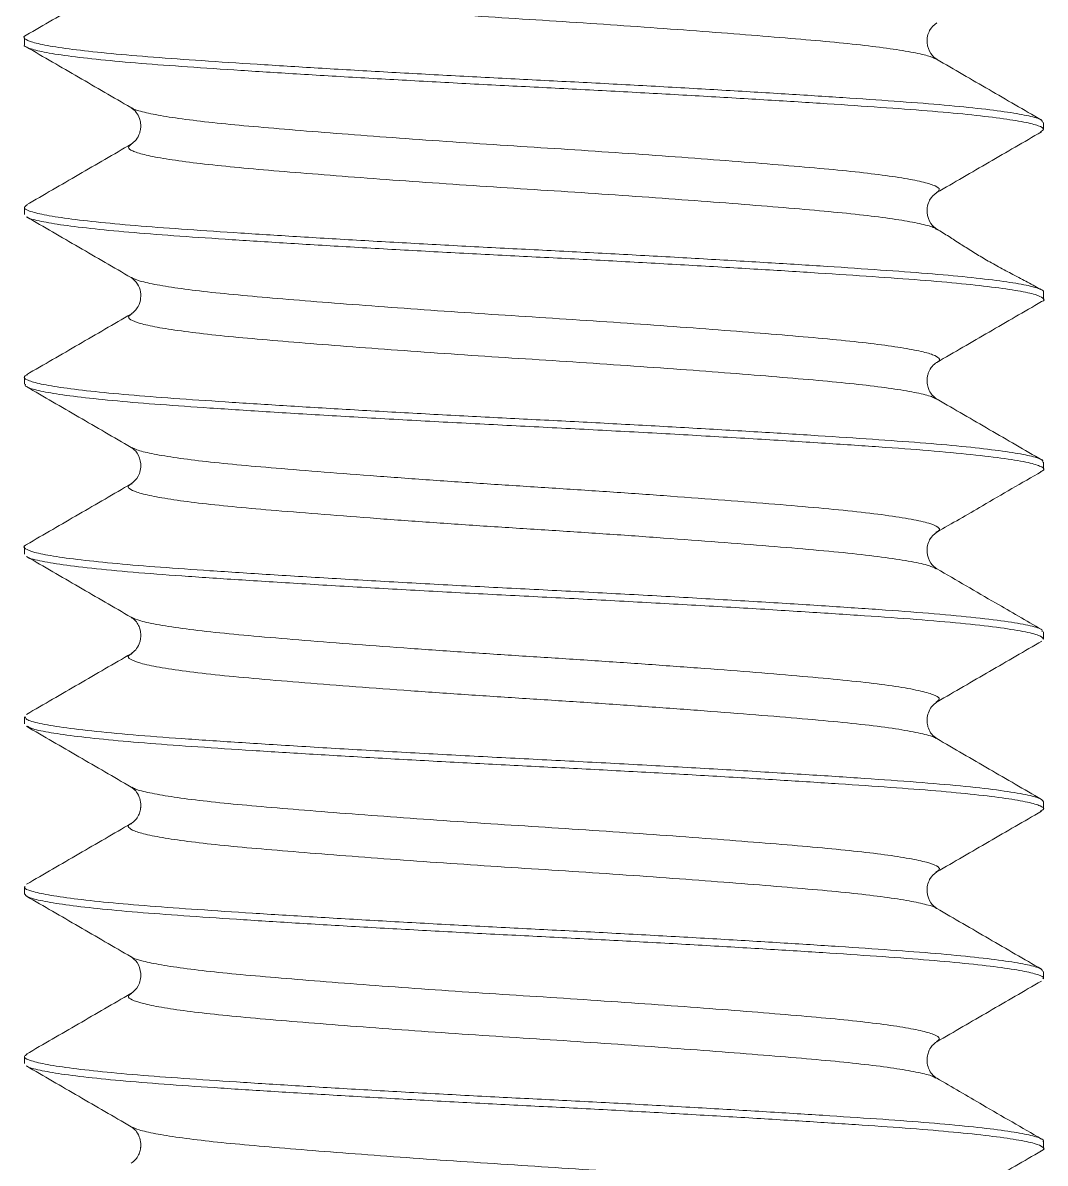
# Paper-space layout '_Left' of a CAD drawing. Header units: millimetres. Extents: x -3 to 3, y 0 to 26.5.
# Drawn here: x -3.01 to 3.01, y 13.21 to 19.92 of the extents above; entities that cross this region are included whole.
import ezdxf

# ---------------------------------------------------------------- set-up
doc = ezdxf.new("R2010")
doc.units = ezdxf.units.MM

psp = doc.layouts.new('_Left')

# ---------------------------------------------------------------- linework, layer by layer
at = {"color": 7, "linetype": 'Continuous', "lineweight": 15}
for p, q in [((-3, 19.8344), (-3, 19.7922)), ((3, 19.2922), (3, 19.3344)), ((-3, 18.8344), (-3, 18.7921)), ((2.3696, 18.7043), (2.3679, 18.7057)), ((3, 18.2921), (3, 18.3343)), ((-3, 17.8343), (-3, 17.7922)), ((2.37, 17.7037), (2.3667, 17.7056)), ((3, 17.2922), (3, 17.3343)), ((-3, 16.8343), (-3, 16.7921)), ((3, 16.2922), (3, 16.3344)), ((2.3674, 15.9208), (2.3696, 15.9227)), ((-3, 15.8343), (-3, 15.7922)), ((3, 15.2922), (3, 15.3344)), ((-3, 14.8344), (-3, 14.7922)), ((3, 14.2921), (3, 14.3344)), ((-2.3697, 14.2047), (-2.3686, 14.2058)), ((-3, 13.8343), (-3, 13.7921)), ((3, 13.2922), (3, 13.3343))]:
    psp.add_line(p, q, dxfattribs=at)
for points, knots in [([(-2.3717, 20.2057), (-2.4744, 20.1461), (-2.6799, 20.0267), (-2.8855, 19.9075), (-2.9884, 19.8479)], [0, 0, 0, 0, 0.499783, 1, 1, 1, 1]), ([(2.3713, 19.706), (2.359, 19.7152), (2.3338, 19.7341), (2.3072, 19.8037), (2.3259, 19.8844), (2.3559, 19.9083), (2.3712, 19.9205)], [0, 0, 0, 0, 0.230676, 0.474947, 0.732025, 1, 1, 1, 1]), ([(2.9955, 19.3344), (2.9941, 19.3397), (2.9909, 19.3519), (2.9212, 19.3721), (2.7973, 19.3944), (2.6191, 19.4168), (2.3942, 19.4387), (2.1277, 19.4594), (1.8229, 19.48), (1.482, 19.5019), (1.1106, 19.5243), (0.7188, 19.5466), (0.3175, 19.5683), (-0.0868, 19.5886), (-0.4903, 19.6096), (-0.8888, 19.6317), (-1.2732, 19.6541), (-1.6327, 19.6763), (-1.9583, 19.6978), (-2.2469, 19.718), (-2.4961, 19.7393), (-2.7018, 19.7615), (-2.8571, 19.7839), (-2.9602, 19.806), (-3.0015, 19.8273), (-3.0091, 19.8406), (-2.9883, 19.8478), (-2.9879, 19.8479)], [0, 0, 0, 0, 0.032477, 0.07453, 0.117023, 0.159559, 0.201739, 0.243182, 0.284625, 0.326805, 0.369342, 0.411835, 0.453887, 0.495176, 0.536808, 0.579097, 0.621658, 0.66409, 0.705998, 0.747217, 0.789021, 0.831402, 0.873969, 0.916321, 0.958067, 0.999301, 1, 1, 1, 1]), ([(2.9828, 19.2784), (2.9909, 19.2834), (3.0099, 19.2954), (2.9769, 19.3143), (2.8927, 19.3362), (2.7518, 19.3586), (2.5601, 19.3809), (2.3229, 19.4025), (2.0454, 19.4228), (1.7302, 19.4439), (1.3798, 19.466), (1.0015, 19.4884), (0.6059, 19.5106), (0.2034, 19.532), (-0.2011, 19.5522), (-0.6036, 19.5736), (-0.9993, 19.5958), (-1.3777, 19.6182), (-1.7283, 19.6403), (-2.0437, 19.6614), (-2.3215, 19.6817), (-2.5589, 19.7033), (-2.7507, 19.7256), (-2.8928, 19.748), (-2.9741, 19.77), (-3.0076, 19.7843), (-2.9988, 19.7917), (-2.9982, 19.7922)], [0, 0, 0, 0, 0.030456, 0.071944, 0.114144, 0.156673, 0.199132, 0.241125, 0.282366, 0.324038, 0.366341, 0.40889, 0.451282, 0.493124, 0.534322, 0.576161, 0.618551, 0.661099, 0.703406, 0.745082, 0.786321, 0.82831, 0.870767, 0.913298, 0.9555, 0.996994, 1, 1, 1, 1]), ([(-2.9888, 19.7789), (-2.8861, 19.7194), (-2.6808, 19.6003), (-2.4756, 19.4812), (-2.373, 19.4216)], [0, 0, 0, 0, 0.500157, 1, 1, 1, 1]), ([(2.9878, 19.3482), (2.885, 19.4078), (2.6793, 19.527), (2.4738, 19.6464), (2.371, 19.7061)], [0, 0, 0, 0, 0.500223, 1, 1, 1, 1]), ([(-2.3716, 19.4208), (-2.361, 19.4131), (-2.3426, 19.3998), (-2.3224, 19.3634), (-2.3154, 19.3346), (-2.3142, 19.3134), (-2.3152, 19.2973), (-2.3174, 19.2844), (-2.3243, 19.2589), (-2.3441, 19.2251), (-2.3617, 19.2128), (-2.3715, 19.2058)], [0, 0, 0, 0, 0.201496, 0.352277, 0.451809, 0.506226, 0.540314, 0.578675, 0.621365, 0.78732, 1, 1, 1, 1]), ([(2.3712, 18.9205), (2.4739, 18.9802), (2.6795, 19.0996), (2.8852, 19.2188), (2.9881, 19.2785)], [0, 0, 0, 0, 0.4997713, 1, 1, 1, 1]), ([(-2.3712, 19.206), (-2.474, 19.1463), (-2.6796, 19.0269), (-2.8852, 18.9077), (-2.9881, 18.848)], [0, 0, 0, 0, 0.499771, 1, 1, 1, 1]), ([(2.3712, 18.706), (2.359, 18.7151), (2.334, 18.7339), (2.3072, 18.8034), (2.3257, 18.8841), (2.3558, 18.9082), (2.3712, 18.9205)], [0, 0, 0, 0, 0.232916, 0.477847, 0.734231, 1, 1, 1, 1]), ([(2.9983, 18.3343), (2.9989, 18.3348), (3.0077, 18.3421), (2.9743, 18.3564), (2.8934, 18.3784), (2.7516, 18.4008), (2.5601, 18.4231), (2.3229, 18.4447), (2.0454, 18.465), (1.7302, 18.4861), (1.3798, 18.5082), (1.0015, 18.5306), (0.6059, 18.5528), (0.2034, 18.5742), (-0.2011, 18.5944), (-0.6036, 18.6158), (-0.9993, 18.638), (-1.3777, 18.6604), (-1.7283, 18.6825), (-2.0437, 18.7036), (-2.3215, 18.7239), (-2.5589, 18.7455), (-2.7509, 18.7678), (-2.8921, 18.7902), (-2.9766, 18.8121), (-3.0099, 18.8311), (-2.991, 18.843), (-2.9829, 18.8481)], [0, 0, 0, 0, 0.002775, 0.044266, 0.086469, 0.129002, 0.171464, 0.213459, 0.254703, 0.296378, 0.338685, 0.381236, 0.423631, 0.465476, 0.506677, 0.548519, 0.590911, 0.633463, 0.675772, 0.717451, 0.758693, 0.800685, 0.843146, 0.885679, 0.927885, 0.969381, 1, 1, 1, 1]), ([(-2.9878, 18.7783), (-2.885, 18.7187), (-2.6793, 18.5995), (-2.4738, 18.4801), (-2.371, 18.4204)], [0, 0, 0, 0, 0.500222, 1, 1, 1, 1]), ([(2.9881, 18.2787), (2.9883, 18.2787), (3.0091, 18.2859), (3.0015, 18.2991), (2.9606, 18.3204), (2.8579, 18.3425), (2.7028, 18.3649), (2.4973, 18.3871), (2.2485, 18.4084), (1.96, 18.4286), (1.6346, 18.4501), (1.2753, 18.4723), (0.891, 18.4947), (0.4925, 18.5168), (0.0891, 18.5378), (-0.3152, 18.5581), (-0.7165, 18.5798), (-1.1085, 18.6021), (-1.48, 18.6245), (-1.8211, 18.6464), (-2.126, 18.6671), (-2.3928, 18.6877), (-2.6177, 18.7096), (-2.7971, 18.732), (-2.9182, 18.7542), (-2.9796, 18.7698), (-2.9846, 18.7775), (-2.9851, 18.7783)], [0, 0, 0, 0, 0.00046, 0.04288, 0.085823, 0.12939, 0.173181, 0.216783, 0.259793, 0.302197, 0.345306, 0.388955, 0.432741, 0.476249, 0.519083, 0.561555, 0.604814, 0.648527, 0.692288, 0.735684, 0.778324, 0.820953, 0.864343, 0.908101, 0.951818, 0.995083, 1, 1, 1, 1]), ([(2.988, 18.3481), (2.9625, 18.3624), (2.9172, 18.3877), (2.8297, 18.4334), (2.7534, 18.474), (2.6955, 18.5061), (2.6555, 18.529), (2.6171, 18.5518), (2.566, 18.5831), (2.5048, 18.6222), (2.4375, 18.666), (2.3956, 18.6913), (2.3726, 18.7052)], [0, 0, 0, 0, 0.182557, 0.324202, 0.434103, 0.481258, 0.525779, 0.569955, 0.615931, 0.719483, 0.846013, 1, 1, 1, 1]), ([(-2.3711, 18.4204), (-2.3576, 18.4098), (-2.3349, 18.392), (-2.3138, 18.3413), (-2.3145, 18.2814), (-2.3384, 18.2304), (-2.3589, 18.2152), (-2.3712, 18.206)], [0, 0, 0, 0, 0.256066, 0.428967, 0.573117, 0.744892, 1, 1, 1, 1]), ([(2.3716, 17.9208), (2.4744, 17.9804), (2.6799, 18.0998), (2.8855, 18.219), (2.9884, 18.2787)], [0, 0, 0, 0, 0.4997802, 1, 1, 1, 1]), ([(-2.3714, 18.2059), (-2.4741, 18.1462), (-2.6796, 18.0269), (-2.8852, 17.9077), (-2.9881, 17.8481)], [0, 0, 0, 0, 0.499789, 1, 1, 1, 1]), ([(2.3711, 17.7061), (2.3624, 17.7122), (2.347, 17.7231), (2.3281, 17.7514), (2.3188, 17.7768), (2.3157, 17.7937), (2.3144, 17.8073), (2.3144, 17.8242), (2.3175, 17.8435), (2.3261, 17.8716), (2.3462, 17.9031), (2.3624, 17.9144), (2.3712, 17.9205)], [0, 0, 0, 0, 0.168322, 0.300898, 0.397455, 0.457772, 0.474339, 0.527385, 0.585486, 0.650574, 0.809157, 1, 1, 1, 1]), ([(2.994, 17.3343), (2.9956, 17.3367), (3.0019, 17.3459), (2.9572, 17.3626), (2.8588, 17.3847), (2.7025, 17.4071), (2.4974, 17.4293), (2.2484, 17.4506), (1.96, 17.4708), (1.6346, 17.4923), (1.2753, 17.5145), (0.891, 17.5369), (0.4925, 17.5589), (0.0891, 17.58), (-0.3152, 17.6003), (-0.7165, 17.622), (-1.1085, 17.6443), (-1.48, 17.6667), (-1.8211, 17.6886), (-2.1261, 17.7092), (-2.3928, 17.7299), (-2.618, 17.7518), (-2.796, 17.7741), (-2.9222, 17.7964), (-2.9901, 17.8182), (-3.0104, 17.8348), (-2.9883, 17.845), (-2.9813, 17.8482)], [0, 0, 0, 0, 0.014401, 0.056126, 0.098458, 0.141008, 0.183374, 0.225165, 0.266366, 0.308253, 0.350665, 0.39321, 0.435484, 0.477104, 0.518373, 0.560404, 0.602879, 0.645399, 0.687565, 0.728996, 0.770417, 0.812576, 0.855094, 0.897572, 0.939611, 0.980886, 1, 1, 1, 1]), ([(2.9822, 17.2782), (2.9869, 17.2799), (3.0116, 17.2891), (2.9962, 17.305), (2.9325, 17.3281), (2.8009, 17.3518), (2.6107, 17.3757), (2.3669, 17.399), (2.0762, 17.4208), (1.7424, 17.4432), (1.3687, 17.4667), (0.9637, 17.4906), (0.5402, 17.5142), (0.1098, 17.5368), (-0.322, 17.5584), (-0.7498, 17.5817), (-1.1659, 17.6055), (-1.557, 17.6293), (-1.9043, 17.652), (-2.2053, 17.6727), (-2.4608, 17.6938), (-2.6733, 17.7159), (-2.8376, 17.7383), (-2.9454, 17.7605), (-2.9983, 17.7785), (-2.9946, 17.7887), (-2.9934, 17.7922)], [0, 0, 0, 0, 0.010177, 0.05413, 0.098865, 0.144139, 0.18947, 0.234376, 0.278432, 0.322802, 0.367905, 0.413271, 0.458415, 0.502864, 0.546871, 0.591718, 0.637032, 0.68233, 0.727129, 0.76836, 0.810015, 0.852304, 0.89484, 0.937221, 0.979056, 1, 1, 1, 1]), ([(-2.9879, 17.7784), (-2.8851, 17.7188), (-2.6794, 17.5995), (-2.4739, 17.4802), (-2.3712, 17.4205)], [0, 0, 0, 0, 0.500216, 1, 1, 1, 1]), ([(2.9913, 17.346), (2.8886, 17.4056), (2.6831, 17.5247), (2.4777, 17.644), (2.375, 17.7036)], [0, 0, 0, 0, 0.5001918, 1, 1, 1, 1]), ([(-2.3713, 17.4206), (-2.3591, 17.4115), (-2.334, 17.3927), (-2.3072, 17.3232), (-2.3257, 17.2424), (-2.356, 17.2182), (-2.3714, 17.2059)], [0, 0, 0, 0, 0.2330845, 0.4781232, 0.7344956, 1, 1, 1, 1]), ([(2.3713, 16.9206), (2.4612, 16.9728), (2.6666, 17.0921), (2.8721, 17.2113), (2.9877, 17.2783)], [0, 0, 0, 0, 0.437514, 1, 1, 1, 1]), ([(-2.371, 17.2061), (-2.4737, 17.1465), (-2.6791, 17.0272), (-2.8846, 16.908), (-2.9874, 16.8484)], [0, 0, 0, 0, 0.499801, 1, 1, 1, 1]), ([(2.3715, 16.7058), (2.3592, 16.715), (2.334, 16.7338), (2.3072, 16.8034), (2.3257, 16.8842), (2.3561, 16.9084), (2.3715, 16.9207)], [0, 0, 0, 0, 0.2326732, 0.4776265, 0.734158, 1, 1, 1, 1]), ([(2.9927, 16.3344), (2.9935, 16.3387), (2.9956, 16.3503), (2.9299, 16.3702), (2.8016, 16.394), (2.6105, 16.4179), (2.367, 16.4412), (2.0762, 16.4629), (1.7424, 16.4853), (1.3687, 16.5089), (0.9637, 16.5328), (0.5402, 16.5564), (0.1098, 16.5789), (-0.322, 16.6006), (-0.7498, 16.6238), (-1.1659, 16.6477), (-1.557, 16.6715), (-1.9043, 16.6941), (-2.2054, 16.7149), (-2.4607, 16.736), (-2.6734, 16.758), (-2.8369, 16.7805), (-2.948, 16.8026), (-2.999, 16.8241), (-3.0096, 16.8387), (-2.9869, 16.8471), (-2.9831, 16.8485)], [0, 0, 0, 0, 0.026092, 0.070811, 0.116068, 0.161383, 0.206271, 0.250312, 0.294665, 0.339751, 0.385101, 0.430228, 0.474661, 0.518651, 0.563482, 0.608779, 0.65406, 0.698842, 0.740059, 0.781698, 0.823971, 0.866491, 0.908857, 0.950676, 0.991847, 1, 1, 1, 1]), ([(-2.9874, 16.7781), (-2.8846, 16.7185), (-2.6791, 16.5993), (-2.4736, 16.48), (-2.371, 16.4204)], [0, 0, 0, 0, 0.500201, 1, 1, 1, 1]), ([(2.9995, 16.2922), (2.994, 16.2994), (2.9828, 16.314), (2.8874, 16.3373), (2.7339, 16.3612), (2.5215, 16.3849), (2.2589, 16.4077), (1.9509, 16.4293), (1.6012, 16.4523), (1.2139, 16.476), (0.8001, 16.4999), (0.373, 16.5232), (-0.0585, 16.545), (-0.4894, 16.5674), (-0.9142, 16.5909), (-1.3221, 16.6148), (-1.7, 16.6384), (-2.0387, 16.661), (-2.3349, 16.6827), (-2.5841, 16.7059), (-2.7827, 16.7297), (-2.9151, 16.7534), (-2.9812, 16.7697), (-2.9852, 16.7776), (-2.9855, 16.7781)], [0, 0, 0, 0, 0.046043, 0.093734, 0.1418, 0.189726, 0.237006, 0.283582, 0.330964, 0.378933, 0.426981, 0.474595, 0.521312, 0.568299, 0.616081, 0.664158, 0.712018, 0.759157, 0.805778, 0.853281, 0.901296, 0.949311, 0.996814, 1, 1, 1, 1]), ([(2.9878, 16.3482), (2.8979, 16.4003), (2.6924, 16.5195), (2.487, 16.6388), (2.3714, 16.7059)], [0, 0, 0, 0, 0.437459, 1, 1, 1, 1]), ([(-2.3711, 16.4204), (-2.3625, 16.4144), (-2.347, 16.4035), (-2.3281, 16.3751), (-2.3188, 16.3496), (-2.3157, 16.3328), (-2.3144, 16.3192), (-2.3144, 16.3023), (-2.3175, 16.283), (-2.3261, 16.2549), (-2.3463, 16.2234), (-2.3624, 16.2122), (-2.3713, 16.206)], [0, 0, 0, 0, 0.168158, 0.3006, 0.39704, 0.457254, 0.473773, 0.526779, 0.584892, 0.650023, 0.8088, 1, 1, 1, 1]), ([(2.3749, 15.9228), (2.4775, 15.9824), (2.6829, 16.1017), (2.8884, 16.2208), (2.9911, 16.2804)], [0, 0, 0, 0, 0.499813, 1, 1, 1, 1]), ([(-2.3712, 16.206), (-2.4739, 16.1464), (-2.6794, 16.027), (-2.8851, 15.9078), (-2.9879, 15.8481)], [0, 0, 0, 0, 0.499782, 1, 1, 1, 1]), ([(2.3711, 15.7061), (2.3608, 15.7136), (2.3426, 15.7268), (2.3226, 15.7624), (2.316, 15.7896), (2.3147, 15.8051), (2.3144, 15.8133), (2.315, 15.8332), (2.3213, 15.8611), (2.3426, 15.9), (2.3608, 15.913), (2.3711, 15.9205)], [0, 0, 0, 0, 0.20006, 0.350325, 0.450384, 0.481525, 0.500117, 0.518707, 0.649782, 0.800004, 1, 1, 1, 1]), ([(2.9995, 15.3344), (2.994, 15.3415), (2.9828, 15.3562), (2.8874, 15.3795), (2.7339, 15.4033), (2.5215, 15.427), (2.2589, 15.4499), (1.9509, 15.4714), (1.6012, 15.4944), (1.2139, 15.5182), (0.8001, 15.5421), (0.373, 15.5654), (-0.0585, 15.5872), (-0.4894, 15.6095), (-0.9142, 15.6331), (-1.3221, 15.657), (-1.7, 15.6806), (-2.0388, 15.7032), (-2.3349, 15.7248), (-2.5843, 15.748), (-2.7819, 15.7719), (-2.918, 15.7957), (-2.992, 15.8167), (-2.9933, 15.8292), (-2.9938, 15.8343)], [0, 0, 0, 0, 0.044699, 0.090999, 0.137662, 0.18419, 0.23009, 0.275306, 0.321306, 0.367875, 0.414521, 0.460745, 0.506099, 0.551715, 0.598102, 0.644777, 0.69124, 0.737003, 0.782264, 0.828381, 0.874995, 0.921608, 0.967725, 1, 1, 1, 1]), ([(-2.988, 15.7784), (-2.8852, 15.7188), (-2.6796, 15.5996), (-2.4741, 15.4803), (-2.3714, 15.4206)], [0, 0, 0, 0, 0.500213, 1, 1, 1, 1]), ([(2.9812, 15.2783), (2.9887, 15.282), (3.0104, 15.2927), (2.9871, 15.3099), (2.9148, 15.3317), (2.7847, 15.354), (2.603, 15.3764), (2.3746, 15.3982), (2.1049, 15.4187), (1.7972, 15.4395), (1.4536, 15.4615), (1.0802, 15.4839), (0.6872, 15.5061), (0.2856, 15.5278), (-0.1188, 15.548), (-0.522, 15.5692), (-0.9199, 15.5912), (-1.3027, 15.6137), (-1.6597, 15.6358), (-1.9825, 15.6573), (-2.2682, 15.6774), (-2.5139, 15.6989), (-2.7163, 15.7211), (-2.866, 15.7435), (-2.9568, 15.7627), (-2.9748, 15.7741), (-2.9815, 15.7783)], [0, 0, 0, 0, 0.022917, 0.065408, 0.108687, 0.152387, 0.196099, 0.239412, 0.281946, 0.324621, 0.368024, 0.411761, 0.455422, 0.498598, 0.541004, 0.583867, 0.627376, 0.671132, 0.714722, 0.757743, 0.80011, 0.843144, 0.88674, 0.930495, 0.973996, 1, 1, 1, 1]), ([(2.9884, 15.3479), (2.8855, 15.4075), (2.6799, 15.5267), (2.4743, 15.6461), (2.3716, 15.7058)], [0, 0, 0, 0, 0.5002221, 1, 1, 1, 1]), ([(-2.3712, 15.4205), (-2.3624, 15.4144), (-2.3463, 15.4031), (-2.3232, 15.367), (-2.3149, 15.3336), (-2.3144, 15.3132), (-2.3146, 15.3071), (-2.3149, 15.3026), (-2.3157, 15.2939), (-2.3188, 15.2768), (-2.3281, 15.2515), (-2.347, 15.2231), (-2.3625, 15.2122), (-2.3711, 15.2061)], [0, 0, 0, 0, 0.191565, 0.350527, 0.478349, 0.505591, 0.518512, 0.5266, 0.543083, 0.603224, 0.699587, 0.831943, 1, 1, 1, 1]), ([(2.3713, 14.9206), (2.474, 14.9802), (2.6795, 15.0996), (2.8851, 15.2188), (2.9879, 15.2784)], [0, 0, 0, 0, 0.499787, 1, 1, 1, 1]), ([(-2.3711, 15.2061), (-2.4738, 15.1464), (-2.6793, 15.027), (-2.885, 14.9078), (-2.9878, 14.8482)], [0, 0, 0, 0, 0.499779, 1, 1, 1, 1]), ([(2.3716, 14.7058), (2.3592, 14.715), (2.3339, 14.7339), (2.3071, 14.8036), (2.3258, 14.8844), (2.3562, 14.9085), (2.3716, 14.9208)], [0, 0, 0, 0, 0.231758, 0.476469, 0.733297, 1, 1, 1, 1]), ([(2.9967, 14.2921), (2.9977, 14.2931), (3.0062, 14.301), (2.9701, 14.316), (2.8842, 14.338), (2.7383, 14.3604), (2.5429, 14.3826), (2.3024, 14.4042), (2.0218, 14.4244), (1.7037, 14.4457), (1.3508, 14.4678), (0.9707, 14.4902), (0.5742, 14.5123), (0.1714, 14.5337), (-0.2331, 14.5538), (-0.6353, 14.5754), (-1.03, 14.5976), (-1.4066, 14.62), (-1.7546, 14.642), (-2.0671, 14.663), (-2.3418, 14.6834), (-2.5757, 14.7051), (-2.7642, 14.7274), (-2.8999, 14.7498), (-2.9845, 14.7716), (-2.9948, 14.7854), (-2.9999, 14.7922)], [0, 0, 0, 0, 0.006192, 0.048932, 0.092375, 0.136125, 0.179769, 0.222902, 0.265291, 0.308214, 0.351757, 0.395519, 0.439087, 0.48206, 0.524436, 0.567524, 0.611149, 0.654904, 0.698378, 0.741173, 0.783623, 0.82686, 0.870547, 0.914276, 0.957637, 1, 1, 1, 1]), ([(2.9969, 14.3344), (2.9943, 14.3403), (2.9886, 14.3531), (2.9134, 14.3739), (2.785, 14.3962), (2.6029, 14.4186), (2.3746, 14.4404), (2.1049, 14.4609), (1.7972, 14.4817), (1.4536, 14.5036), (1.0802, 14.526), (0.6872, 14.5483), (0.2856, 14.57), (-0.1188, 14.5902), (-0.522, 14.6114), (-0.9199, 14.6334), (-1.3027, 14.6559), (-1.6597, 14.678), (-1.9825, 14.6994), (-2.2681, 14.7196), (-2.5141, 14.741), (-2.7157, 14.7632), (-2.8682, 14.7857), (-2.9622, 14.8077), (-3.0035, 14.8238), (-2.9962, 14.8325), (-2.9947, 14.8344)], [0, 0, 0, 0, 0.036782, 0.080064, 0.123769, 0.167484, 0.210802, 0.253339, 0.296019, 0.339426, 0.383167, 0.426832, 0.470012, 0.512422, 0.555289, 0.598802, 0.642562, 0.686156, 0.729181, 0.771552, 0.81459, 0.85819, 0.901949, 0.945455, 0.988307, 1, 1, 1, 1]), ([(-2.9882, 14.7785), (-2.8853, 14.7189), (-2.6796, 14.5997), (-2.474, 14.4802), (-2.3713, 14.4206)], [0, 0, 0, 0, 0.500229, 1, 1, 1, 1]), ([(2.988, 14.3481), (2.8851, 14.4077), (2.6795, 14.527), (2.4739, 14.6464), (2.3712, 14.706)], [0, 0, 0, 0, 0.500226, 1, 1, 1, 1]), ([(-2.3714, 14.4206), (-2.3591, 14.4114), (-2.3338, 14.3924), (-2.3072, 14.3228), (-2.3259, 14.2421), (-2.3559, 14.2182), (-2.3713, 14.206)], [0, 0, 0, 0, 0.230663, 0.474956, 0.732059, 1, 1, 1, 1]), ([(2.3711, 13.9204), (2.4738, 13.9801), (2.6793, 14.0995), (2.885, 14.2187), (2.9878, 14.2784)], [0, 0, 0, 0, 0.4997771, 1, 1, 1, 1]), ([(-2.3734, 14.2047), (-2.476, 14.1451), (-2.6812, 14.0259), (-2.8866, 13.9069), (-2.9893, 13.8473)], [0, 0, 0, 0, 0.499838, 1, 1, 1, 1]), ([(2.3712, 13.706), (2.3624, 13.7122), (2.3462, 13.7235), (2.3231, 13.7597), (2.3149, 13.793), (2.3144, 13.8133), (2.3146, 13.8195), (2.3149, 13.824), (2.3157, 13.8327), (2.3188, 13.8498), (2.3281, 13.8751), (2.347, 13.9035), (2.3624, 13.9143), (2.3711, 13.9204)], [0, 0, 0, 0, 0.190792, 0.349331, 0.477033, 0.504285, 0.517217, 0.52537, 0.541957, 0.602322, 0.698937, 0.831586, 1, 1, 1, 1]), ([(2.9967, 13.3343), (2.9977, 13.3353), (3.0062, 13.3432), (2.9701, 13.3582), (2.8842, 13.3802), (2.7383, 13.4026), (2.5429, 13.4248), (2.3024, 13.4464), (2.0218, 13.4666), (1.7037, 13.4878), (1.3508, 13.5099), (0.9707, 13.5324), (0.5742, 13.5545), (0.1714, 13.5758), (-0.2331, 13.596), (-0.6353, 13.6175), (-1.03, 13.6397), (-1.4066, 13.6622), (-1.7546, 13.6842), (-2.0671, 13.7052), (-2.3418, 13.7255), (-2.5758, 13.7473), (-2.7639, 13.7696), (-2.901, 13.7919), (-2.9808, 13.8138), (-3.0101, 13.8319), (-2.9905, 13.8431), (-2.983, 13.8475)], [0, 0, 0, 0, 0.006029, 0.047647, 0.089948, 0.132549, 0.175047, 0.217047, 0.258322, 0.300118, 0.342517, 0.385129, 0.427553, 0.469397, 0.51066, 0.552617, 0.595095, 0.637701, 0.680033, 0.721704, 0.763039, 0.80514, 0.84768, 0.89026, 0.932482, 0.973964, 1, 1, 1, 1]), ([(-2.9883, 13.7786), (-2.8855, 13.719), (-2.6799, 13.5998), (-2.4744, 13.4804), (-2.3717, 13.4208)], [0, 0, 0, 0, 0.500214, 1, 1, 1, 1]), ([(2.9853, 13.2783), (2.9874, 13.2791), (3.0093, 13.2868), (3.0005, 13.3008), (2.9545, 13.3222), (2.8476, 13.3443), (2.6883, 13.3667), (2.4792, 13.3888), (2.227, 13.41), (1.9356, 13.4303), (1.6073, 13.4519), (1.2457, 13.4741), (0.8599, 13.4965), (0.4608, 13.5185), (0.0571, 13.5394), (-0.3471, 13.5598), (-0.748, 13.5816), (-1.1387, 13.6039), (-1.5082, 13.6263), (-1.8465, 13.6481), (-2.1485, 13.6686), (-2.4122, 13.6894), (-2.6336, 13.7113), (-2.8091, 13.7337), (-2.9254, 13.756), (-2.9832, 13.771), (-2.9869, 13.7783), (-2.987, 13.7786)], [0, 0, 0, 0, 0.004485, 0.046835, 0.089787, 0.133332, 0.177067, 0.220582, 0.263475, 0.30584, 0.348951, 0.392572, 0.436295, 0.479708, 0.522419, 0.564885, 0.608139, 0.651816, 0.695507, 0.738803, 0.781319, 0.823968, 0.867347, 0.911062, 0.954702, 0.99786, 1, 1, 1, 1]), ([(2.9882, 13.348), (2.8726, 13.415), (2.667, 13.5342), (2.4615, 13.6536), (2.3716, 13.7058)], [0, 0, 0, 0, 0.562444, 1, 1, 1, 1]), ([(-2.3712, 13.4205), (-2.3624, 13.4143), (-2.3462, 13.403), (-2.3231, 13.3669), (-2.3149, 13.3335), (-2.3144, 13.3132), (-2.3146, 13.307), (-2.3149, 13.3025), (-2.3157, 13.2938), (-2.3188, 13.2767), (-2.3281, 13.2514), (-2.347, 13.223), (-2.3624, 13.2122), (-2.3711, 13.2061)], [0, 0, 0, 0, 0.190873, 0.349377, 0.476943, 0.504148, 0.517054, 0.52521, 0.541808, 0.602198, 0.698843, 0.831531, 1, 1, 1, 1]), ([(2.3712, 12.9205), (2.4739, 12.9802), (2.6794, 13.0995), (2.885, 13.2187), (2.9879, 13.2784)], [0, 0, 0, 0, 0.499789, 1, 1, 1, 1])]:
    psp.add_open_spline(points, degree=3, knots=knots, dxfattribs=at)
at = {"color": 8, "linetype": 'Continuous', "lineweight": 15}
for points, knots in [([(2.3699, 19.7061), (2.3552, 19.7128), (2.3248, 19.7268), (2.2244, 19.7487), (2.0837, 19.771), (1.9045, 19.7929), (1.6926, 19.8136), (1.4501, 19.8342), (1.179, 19.8561), (0.8835, 19.8785), (0.5718, 19.9008), (0.2526, 19.9225), (-0.0691, 19.9428), (-0.39, 19.9638), (-0.7071, 19.9859), (-1.0129, 20.0083), (-1.2988, 20.0305), (-1.5578, 20.052), (-1.7874, 20.0722), (-1.9856, 20.0935), (-2.1492, 20.1157), (-2.2729, 20.1381), (-2.3546, 20.1602), (-2.3885, 20.1815), (-2.3922, 20.196), (-2.3717, 20.2044), (-2.3684, 20.2058)], [0, 0, 0, 0, 0.040521, 0.084239, 0.128001, 0.171395, 0.214029, 0.256662, 0.300056, 0.343819, 0.387536, 0.430799, 0.473273, 0.516101, 0.559609, 0.603396, 0.64705, 0.690164, 0.732566, 0.775572, 0.819174, 0.862968, 0.906539, 0.949486, 0.991903, 1, 1, 1, 1]), ([(2.3695, 18.9205), (2.3778, 18.9268), (2.3951, 18.9399), (2.3684, 18.9601), (2.3011, 18.982), (2.1891, 19.0044), (2.0365, 19.0267), (1.8479, 19.0483), (1.6271, 19.0686), (1.3764, 19.0897), (1.0976, 19.1118), (0.7967, 19.1342), (0.482, 19.1564), (0.1618, 19.1778), (-0.16, 19.198), (-0.4802, 19.2194), (-0.795, 19.2416), (-1.096, 19.264), (-1.3749, 19.2861), (-1.6257, 19.3072), (-1.8468, 19.3275), (-2.0354, 19.3491), (-2.189, 19.3714), (-2.2983, 19.3938), (-2.358, 19.4106), (-2.3668, 19.4196), (-2.3687, 19.4215)], [0, 0, 0, 0, 0.038813, 0.081385, 0.124691, 0.168336, 0.211908, 0.255, 0.297319, 0.34008, 0.383493, 0.427157, 0.47066, 0.513598, 0.555872, 0.598805, 0.642306, 0.685971, 0.729386, 0.772152, 0.814468, 0.857556, 0.901127, 0.944773, 0.988082, 1, 1, 1, 1]), ([(2.3679, 18.7057), (2.3663, 18.7074), (2.3576, 18.7161), (2.2987, 18.7326), (2.1897, 18.755), (2.0364, 18.7773), (1.848, 18.7989), (1.6271, 18.8192), (1.3764, 18.8403), (1.0976, 18.8624), (0.7967, 18.8848), (0.482, 18.907), (0.1618, 18.9284), (-0.16, 18.9486), (-0.4802, 18.97), (-0.795, 18.9922), (-1.096, 19.0146), (-1.3749, 19.0367), (-1.6258, 19.0578), (-1.8468, 19.0781), (-2.0356, 19.0997), (-2.1883, 19.122), (-2.3006, 19.1444), (-2.3682, 19.1663), (-2.3951, 19.1865), (-2.3779, 19.1997), (-2.3697, 19.206)], [0, 0, 0, 0, 0.0101897, 0.0535633, 0.0972769, 0.1409179, 0.1840775, 0.2264628, 0.2692916, 0.3127723, 0.3565053, 0.4000768, 0.4430821, 0.4854227, 0.5284236, 0.571993, 0.6157263, 0.6592096, 0.7020431, 0.7444261, 0.7875819, 0.8312213, 0.8749357, 0.9183123, 0.9609572, 1, 1, 1, 1]), ([(2.3685, 17.9208), (2.3717, 17.9221), (2.3922, 17.9304), (2.3886, 17.9449), (2.355, 17.9662), (2.2735, 17.9883), (2.15, 18.0107), (1.9866, 18.0329), (1.7887, 18.0542), (1.5592, 18.0744), (1.3003, 18.0959), (1.0145, 18.1181), (0.7088, 18.1405), (0.3918, 18.1626), (0.0709, 18.1836), (-0.2508, 18.2039), (-0.57, 18.2256), (-0.8818, 18.2479), (-1.1773, 18.2703), (-1.4486, 18.2922), (-1.6913, 18.3129), (-1.9034, 18.3335), (-2.0828, 18.3554), (-2.2237, 18.3777), (-2.3245, 18.3997), (-2.3552, 18.4137), (-2.37, 18.4205)], [0, 0, 0, 0, 0.007884, 0.050301, 0.093242, 0.13681, 0.180603, 0.224205, 0.267215, 0.309615, 0.352723, 0.396374, 0.44016, 0.483669, 0.526501, 0.568971, 0.612229, 0.655944, 0.699705, 0.743101, 0.785739, 0.828366, 0.871756, 0.915516, 0.959233, 1, 1, 1, 1]), ([(2.3667, 17.7056), (2.3613, 17.7093), (2.3458, 17.7202), (2.2723, 17.7389), (2.1504, 17.7613), (1.9866, 17.7835), (1.7887, 17.8048), (1.5592, 17.825), (1.3003, 17.8465), (1.0145, 17.8687), (0.7088, 17.8911), (0.3918, 17.9131), (0.0709, 17.9342), (-0.2508, 17.9545), (-0.57, 17.9762), (-0.8818, 17.9985), (-1.1773, 18.0209), (-1.4486, 18.0428), (-1.6913, 18.0634), (-1.9034, 18.0841), (-2.0826, 18.106), (-2.2243, 18.1283), (-2.3245, 18.1506), (-2.379, 18.1724), (-2.3946, 18.1901), (-2.3743, 18.2015), (-2.3665, 18.206)], [0, 0, 0, 0, 0.02264, 0.06615, 0.109884, 0.153429, 0.196381, 0.238725, 0.281776, 0.325369, 0.369098, 0.412549, 0.455324, 0.497738, 0.540938, 0.584595, 0.628299, 0.671637, 0.714218, 0.756789, 0.800121, 0.843823, 0.887483, 0.93069, 0.97311, 1, 1, 1, 1]), ([(2.3656, 16.9205), (2.372, 16.9234), (2.395, 16.9338), (2.384, 16.9508), (2.3327, 16.9739), (2.2281, 16.9976), (2.0768, 17.0215), (1.8829, 17.0448), (1.6516, 17.0666), (1.386, 17.089), (1.0888, 17.1125), (0.7666, 17.1364), (0.4298, 17.16), (0.0873, 17.1826), (-0.2561, 17.2042), (-0.5965, 17.2275), (-0.9275, 17.2513), (-1.2386, 17.2751), (-1.5148, 17.2978), (-1.7544, 17.3185), (-1.9574, 17.3396), (-2.127, 17.3617), (-2.2558, 17.3841), (-2.3382, 17.4039), (-2.3584, 17.4158), (-2.3664, 17.4205)], [0, 0, 0, 0, 0.017484, 0.062709, 0.10874, 0.155327, 0.201974, 0.248181, 0.293512, 0.339165, 0.385576, 0.432259, 0.478712, 0.524448, 0.569727, 0.615874, 0.662503, 0.709115, 0.755212, 0.797636, 0.840496, 0.884012, 0.927782, 0.971392, 1, 1, 1, 1]), ([(2.3677, 16.7059), (2.3557, 16.712), (2.3287, 16.7259), (2.2274, 16.7482), (2.077, 16.7721), (1.8829, 16.7954), (1.6516, 16.8171), (1.386, 16.8395), (1.0888, 16.8631), (0.7666, 16.887), (0.4298, 16.9106), (0.0873, 16.9331), (-0.2561, 16.9548), (-0.5965, 16.978), (-0.9275, 17.0019), (-1.2386, 17.0257), (-1.5148, 17.0483), (-1.7544, 17.0691), (-1.9575, 17.0902), (-2.1267, 17.1123), (-2.2568, 17.1347), (-2.345, 17.1568), (-2.3863, 17.1783), (-2.3932, 17.194), (-2.3718, 17.2036), (-2.3661, 17.2062)], [0, 0, 0, 0, 0.037173, 0.083728, 0.130342, 0.176517, 0.221816, 0.267438, 0.313817, 0.360467, 0.406888, 0.452592, 0.49784, 0.543955, 0.590551, 0.63713, 0.683195, 0.725589, 0.76842, 0.811905, 0.855644, 0.899225, 0.942241, 0.984588, 1, 1, 1, 1]), ([(2.3696, 15.9227), (2.3771, 15.9277), (2.3958, 15.9401), (2.3697, 15.9596), (2.2979, 15.9831), (2.1746, 16.007), (2.0059, 16.0307), (1.797, 16.0535), (1.552, 16.0751), (1.2737, 16.0981), (0.9656, 16.1218), (0.6365, 16.1457), (0.2968, 16.169), (-0.0466, 16.1908), (-0.3893, 16.2132), (-0.7272, 16.2367), (-1.0517, 16.2606), (-1.3524, 16.2842), (-1.6218, 16.3068), (-1.8573, 16.3285), (-2.0561, 16.3517), (-2.212, 16.3755), (-2.3219, 16.3987), (-2.3539, 16.4134), (-2.3691, 16.4204)], [0, 0, 0, 0, 0.03079, 0.076469, 0.122994, 0.169886, 0.21664, 0.262763, 0.308196, 0.354418, 0.401216, 0.44809, 0.494539, 0.54011, 0.585947, 0.63256, 0.679463, 0.726153, 0.772138, 0.817615, 0.863956, 0.910798, 0.95764, 1, 1, 1, 1]), ([(2.3677, 15.7058), (2.3664, 15.7073), (2.3583, 15.7163), (2.2948, 15.7337), (2.1754, 15.7575), (2.0057, 15.7812), (1.797, 15.8041), (1.5519, 15.8256), (1.2737, 15.8487), (0.9656, 15.8724), (0.6365, 15.8963), (0.2968, 15.9196), (-0.0466, 15.9414), (-0.3893, 15.9638), (-0.7272, 15.9873), (-1.0517, 16.0112), (-1.3524, 16.0348), (-1.6218, 16.0574), (-1.8574, 16.0791), (-2.0559, 16.1022), (-2.2126, 16.1261), (-2.3228, 16.1499), (-2.3806, 16.1731), (-2.3955, 16.191), (-2.3728, 16.2023), (-2.3651, 16.2061)], [0, 0, 0, 0, 0.009137, 0.055415, 0.102058, 0.148565, 0.194443, 0.239635, 0.285612, 0.332162, 0.378787, 0.42499, 0.47032, 0.515913, 0.562279, 0.608934, 0.655376, 0.701116, 0.746353, 0.792448, 0.839041, 0.885635, 0.93173, 0.976966, 1, 1, 1, 1]), ([(2.3669, 14.9205), (2.3751, 14.9254), (2.3948, 14.9373), (2.3766, 14.9557), (2.3186, 14.9775), (2.2152, 14.9998), (2.0707, 15.0222), (1.889, 15.044), (1.6745, 15.0645), (1.4297, 15.0853), (1.1564, 15.1073), (0.8593, 15.1297), (0.5467, 15.1519), (0.2272, 15.1736), (-0.0945, 15.1938), (-0.4153, 15.215), (-0.7318, 15.237), (-1.0363, 15.2595), (-1.3203, 15.2816), (-1.577, 15.3031), (-1.8043, 15.3232), (-1.9998, 15.3447), (-2.1609, 15.3669), (-2.2795, 15.3892), (-2.3487, 15.4073), (-2.3621, 15.4175), (-2.3661, 15.4205)], [0, 0, 0, 0, 0.030207, 0.072696, 0.115974, 0.159675, 0.203387, 0.2467, 0.28923, 0.331903, 0.375306, 0.419044, 0.462705, 0.50588, 0.548283, 0.591144, 0.634653, 0.67841, 0.722, 0.765019, 0.807382, 0.850415, 0.894011, 0.937767, 0.981269, 1, 1, 1, 1]), ([(2.3708, 14.706), (2.3708, 14.7061), (2.3655, 14.7132), (2.3151, 14.7281), (2.2162, 14.7504), (2.0704, 14.7728), (1.889, 14.7946), (1.6745, 14.8151), (1.4297, 14.8359), (1.1564, 14.8578), (0.8593, 14.8802), (0.5467, 14.9025), (0.2272, 14.9242), (-0.0945, 14.9444), (-0.4153, 14.9656), (-0.7318, 14.9876), (-1.0363, 15.0101), (-1.3203, 15.0322), (-1.5771, 15.0536), (-1.8043, 15.0738), (-1.9999, 15.0953), (-2.1605, 15.1174), (-2.2809, 15.1399), (-2.3593, 15.1619), (-2.3891, 15.1831), (-2.3919, 15.1972), (-2.3709, 15.2052), (-2.3686, 15.2061)], [0, 0, 0, 0, 0.0007156, 0.0439959, 0.0876988, 0.1314135, 0.1747283, 0.2172608, 0.2599356, 0.3033404, 0.3470809, 0.390744, 0.433921, 0.4763263, 0.5191894, 0.5627005, 0.6064594, 0.650052, 0.6930735, 0.7354387, 0.7784732, 0.822072, 0.8658302, 0.9093335, 0.9521823, 0.9945945, 1, 1, 1, 1]), ([(2.371, 13.9204), (2.379, 13.9273), (2.3951, 13.941), (2.3648, 13.9618), (2.2938, 13.9838), (2.1785, 14.0062), (2.0229, 14.0284), (1.8316, 14.05), (1.6083, 14.0702), (1.3553, 14.0915), (1.0745, 14.1136), (0.7722, 14.136), (0.4568, 14.1581), (0.1363, 14.1795), (-0.1854, 14.1996), (-0.5054, 14.2212), (-0.8194, 14.2434), (-1.119, 14.2658), (-1.3958, 14.2878), (-1.6443, 14.3088), (-1.863, 14.3292), (-2.0488, 14.3509), (-2.1995, 14.3732), (-2.3048, 14.3955), (-2.3604, 14.4114), (-2.3677, 14.4195), (-2.3686, 14.4205)], [0, 0, 0, 0, 0.042396, 0.085121, 0.128551, 0.172289, 0.215921, 0.25904, 0.301413, 0.344322, 0.387852, 0.431602, 0.475158, 0.518116, 0.560477, 0.603551, 0.647163, 0.690906, 0.734367, 0.777147, 0.819582, 0.862805, 0.90648, 0.950198, 0.993545, 1, 1, 1, 1]), ([(2.367, 13.7059), (2.3646, 13.708), (2.3543, 13.7173), (2.2917, 13.7344), (2.179, 13.7568), (2.0227, 13.779), (1.8316, 13.8006), (1.6083, 13.8208), (1.3553, 13.842), (1.0745, 13.8641), (0.7722, 13.8866), (0.4568, 13.9087), (0.1363, 13.93), (-0.1854, 13.9502), (-0.5054, 13.9717), (-0.8194, 13.994), (-1.119, 14.0164), (-1.3958, 14.0384), (-1.6444, 14.0594), (-1.8629, 14.0797), (-2.049, 14.1015), (-2.1987, 14.1238), (-2.3076, 14.1461), (-2.3715, 14.168), (-2.3949, 14.1871), (-2.3774, 14.1994), (-2.3697, 14.2047)], [0, 0, 0, 0, 0.013427, 0.056967, 0.100815, 0.144558, 0.187786, 0.230267, 0.273284, 0.316924, 0.360785, 0.404451, 0.447518, 0.489985, 0.533169, 0.576891, 0.620745, 0.664316, 0.707204, 0.749746, 0.793079, 0.836864, 0.880692, 0.924149, 0.966842, 1, 1, 1, 1]), ([(2.367, 12.9205), (2.3716, 12.9225), (2.3927, 12.9315), (2.3876, 12.9466), (2.3501, 12.9679), (2.2653, 12.9901), (2.1385, 13.0125), (1.9722, 13.0346), (1.7716, 13.0558), (1.5397, 13.0761), (1.2786, 13.0976), (0.991, 13.1199), (0.684, 13.1423), (0.3665, 13.1643), (0.0454, 13.1852), (-0.2761, 13.2056), (-0.595, 13.2274), (-0.9059, 13.2497), (-1.1998, 13.2721), (-1.4689, 13.2939), (-1.7092, 13.3144), (-1.9188, 13.3352), (-2.0954, 13.3571), (-2.2331, 13.3795), (-2.3289, 13.401), (-2.3566, 13.4145), (-2.3695, 13.4208)], [0, 0, 0, 0, 0.011726, 0.054076, 0.097029, 0.140578, 0.184318, 0.227836, 0.27073, 0.313095, 0.356209, 0.399833, 0.44356, 0.486978, 0.529689, 0.572155, 0.615412, 0.659093, 0.702789, 0.746087, 0.788604, 0.831253, 0.874635, 0.918354, 0.961999, 1, 1, 1, 1])]:
    psp.add_open_spline(points, degree=3, knots=knots, dxfattribs=at)

doc.saveas('drawing.dxf')
